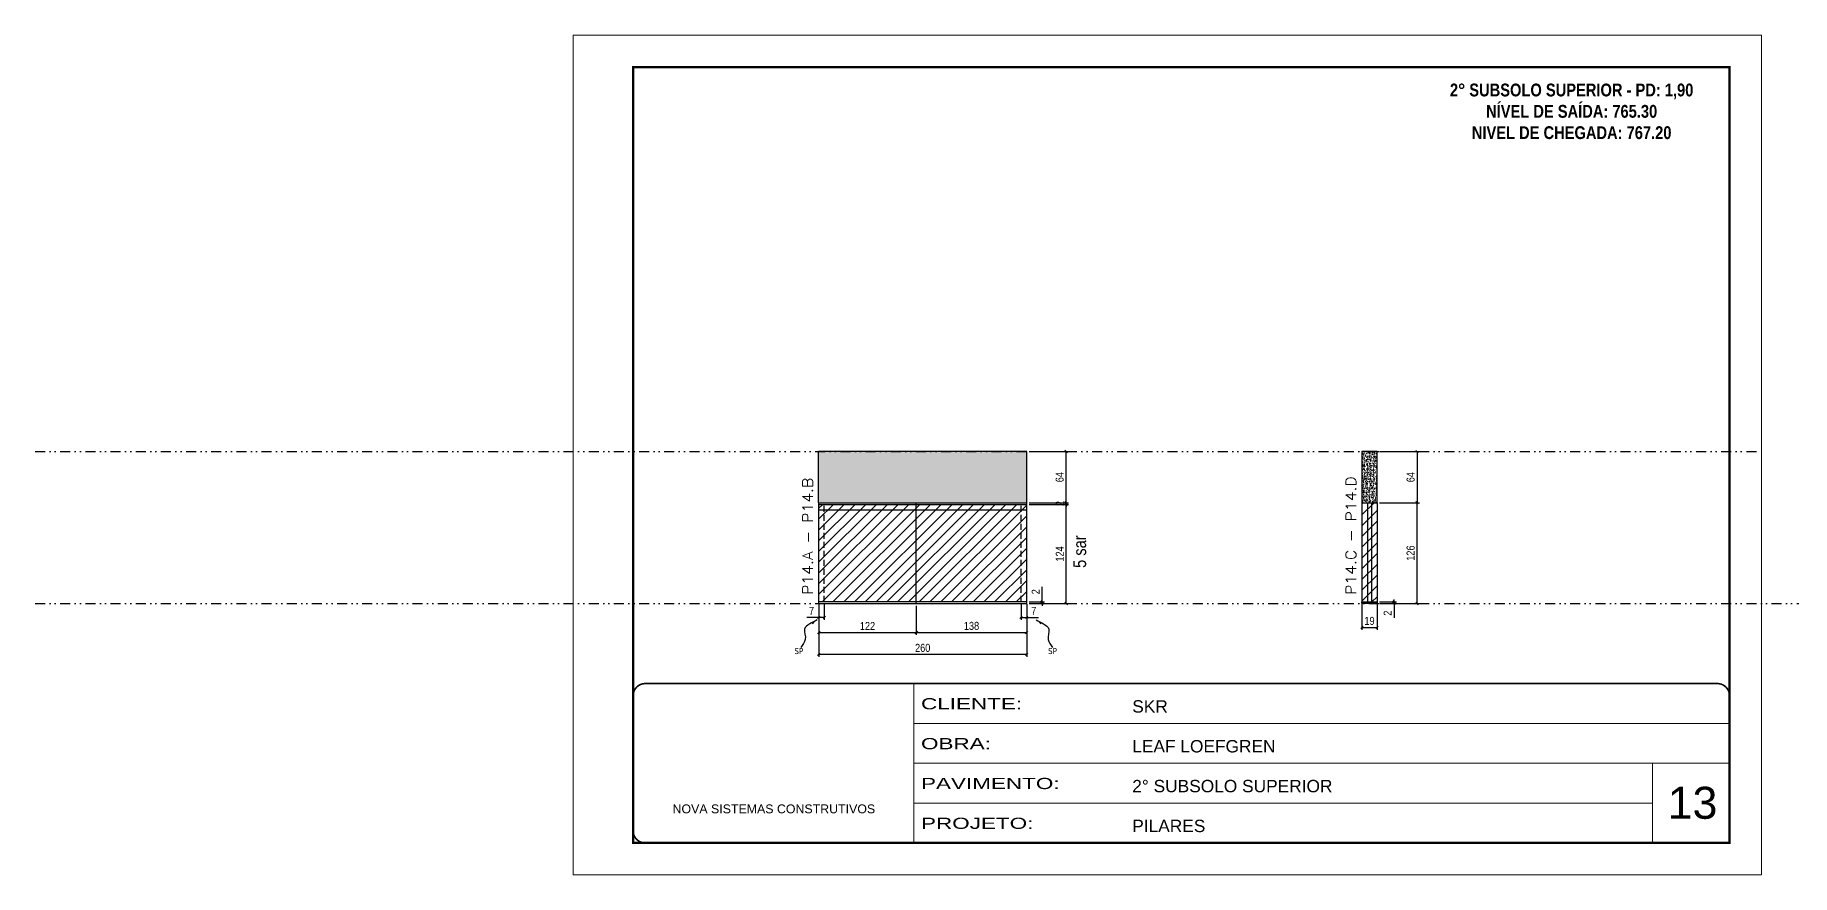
# Model space of a CAD drawing. Extents: x 13741 to 27878, y -21631 to 6985.
# Drawn here: x 13741 to 15937, y 2489 to 3539 of the extents above; entities that cross this region are included whole.
import ezdxf

# ---------------------------------------------------------------- set-up
doc = ezdxf.new("R2010")
doc.units = 0
for name, pattern in [('CONTINUO', [0]), ('DASHED', [0.75, 0.5, -0.25]), ('DIVIDE2', [0.625, 0.25, -0.125, 0, -0.125, 0, -0.125]), ('HIDDEN', [0.375, 0.25, -0.125])]:
    doc.linetypes.add(name, pattern=pattern)
for name, color, linetype, lineweight in [('CARIMBO', 255, 'Continuous', 9), ('Folhas', 255, 'Continuous', 9), ('Hachura', 251, 'Continuous', 9), ('SARRAFO DE PRESSAO', 251, 'DASHED', 9), ('Texto Seção', 7, 'Continuous', 15)]:
    doc.layers.add(name, color=color, linetype=linetype, lineweight=lineweight)
for name, color, linetype in [('COTA', 241, 'Continuous'), ('NOMENCLATURA', 7, 'Continuous'), ('Nível', 160, 'Continuous'), ('Painéis', 200, 'Continuous'), ('SARR_2.2x7', 40, 'Continuous'), ('Sarrafo de Pressão', 42, 'HIDDEN'), ('texto', 7, 'Continuous')]:
    doc.layers.add(name, color=color, linetype=linetype)
doc.styles.add('ARIAL', font='arial.ttf')
doc.styles.add('ARIAL_NARROW', font='ARIALN.TTF', dxfattribs={"height": 0.2})
doc.styles.add('COTA TECNICA', font='techl___.ttf', dxfattribs={"height": 10})
doc.styles.add('COTA TECNICA-50', font='techl___.ttf', dxfattribs={"height": 10})
doc.styles.add('REGUA-120', font='ROMANS.shx', dxfattribs={"height": 15})
doc.styles.add('ROMANC', font='techb___.ttf', dxfattribs={"height": 2.5})
doc.styles.get("Standard").update_dxf_attribs({"font": 'arial.ttf'})
doc.styles.add('Tecnologia', font='')
doc.styles.get('Tecnologia').set_extended_font_data('Forgotten Futurist')
doc.dimstyles.new('COTA PAINEL-50', dxfattribs={"dimtxt": 10, "dimasz": 3, "dimexe": 3, "dimexo": 3, "dimgap": 3, "dimtad": 1, "dimdec": 1, "dimzin": 12, "dimdsep": 46, "dimtxsty": 'COTA TECNICA-50', "dimblk1": 'OBLIQUE', "dimblk2": 'OBLIQUE', "dimsah": 1, "dimcen": 0.9, "dimclrd": 4, "dimclre": 4, "dimclrt": 240, "dimadec": 1, "dimazin": 3, "dimtfac": 1, "dimtdec": 1, "dimtmove": 0, "dimatfit": 3, "dimfxl": 1, "dimtolj": 1, "dimtzin": 12, "dimarcsym": 0})
doc.dimstyles.new('PAINEL', dxfattribs={"dimtxt": 10, "dimasz": 3, "dimexe": 3, "dimexo": 3, "dimgap": 3, "dimtad": 1, "dimdec": 1, "dimzin": 12, "dimdsep": 46, "dimtxsty": 'COTA TECNICA', "dimblk1": 'OBLIQUE', "dimblk2": 'OBLIQUE', "dimsah": 1, "dimcen": 0.9, "dimclrd": 4, "dimclre": 4, "dimclrt": 240, "dimadec": 1, "dimazin": 3, "dimtfac": 1, "dimtdec": 1, "dimtmove": 0, "dimatfit": 3, "dimfxl": 1, "dimtolj": 1, "dimtzin": 12, "dimarcsym": 0})
doc.dimstyles.get("Standard").update_dxf_attribs({"dimtxt": 0.18, "dimasz": 0.18, "dimexe": 0.18, "dimexo": 0.0625, "dimgap": 0.09, "dimtad": 0, "dimtih": 1, "dimtoh": 1, "dimdec": 4, "dimzin": 0, "dimdsep": 46, "dimtxsty": 'Standard', "dimcen": 0.09, "dimadec": 0, "dimazin": 0, "dimtfac": 1, "dimtdec": 4, "dimtofl": 0, "dimtmove": 0, "dimatfit": 3, "dimfxl": 1, "dimtolj": 1, "dimtzin": 0, "dimarcsym": 0})

# ---------------------------------------------------------------- blocks, each defined once
blk = doc.blocks.new('9999999999')
at = {"color": 30, "linetype": 'CONTINUO'}
for p, q in [((98564.6, 34230.2), (98564.6, 34429.4)), ((98564.6, 34379.6), (99584, 34379.6)), ((98564.6, 34329.8), (99488, 34329.8)), ((99584, 34329.8), (99488, 34329.8)), ((99488, 34329.8), (99488, 34230.2)), ((98564.6, 34280), (99488, 34280))]:
    blk.add_line(p, q, dxfattribs=at)
at = {"color": 30, "linetype": 'CONTINUO', "const_width": 2}
blk.add_lwpolyline([(99584, 34230.2), (99584, 34414.4, 0.414214), (99569, 34429.4), (98229, 34429.4, 0.414214), (98214, 34414.4), (98214, 34245.2, 0.414214), (98229, 34230.2), (99584, 34230.2)], format="xyb", dxfattribs=at)
at = {"layer": 'Folhas'}
blk.add_lwpolyline([(98139, 34190.2), (99624, 34190.2), (99624, 35240.2), (98139, 35240.2)], close=True, dxfattribs=at)
at = {"layer": 'Folhas', "color": 30, "const_width": 3}
blk.add_lwpolyline([(98214, 34230.2), (99584, 34230.2), (99584, 35200.2), (98214, 35200.2)], close=True, dxfattribs=at)
at = {"color": 7, "linetype": 'Continuous', "ltscale": 5, "style": 'ARIAL'}
for s, height, p in [('SKR', 15.48, (98837.7, 34393.1)), ('LEAF LOEFGREN', 15.483, (98837.7, 34343.3)), ('2° SUBSOLO SUPERIOR', 15.483, (98837.7, 34293.5)), ('NOVA SISTEMAS CONSTRUTIVOS', 11.059, (98263.2, 34267.2)), ('PILARES', 15.48, (98837.7, 34243.7))]:
    blk.add_text(s, height=height, dxfattribs=at).set_placement(p)
at = {"layer": 'Folhas', "color": 7, "style": 'Tecnologia', "width": 1.5}
for s, p in [('CLIENTE:', (98573.7, 34397.2)), ('OBRA:', (98573.7, 34347.3)), ('PAVIMENTO:', (98573.7, 34297.5)), ('PROJETO:', (98573.7, 34247.7))]:
    blk.add_text(s, height=14, dxfattribs=at).set_placement(p)
blk = doc.blocks.new('_Oblique')
at = {"color": 0, "linetype": 'ByBlock', "lineweight": -2}
blk.add_line((-0.5, -0.5), (0.5, 0.5), dxfattribs=at)
blk = doc.blocks.new('*D1105')
at = {"layer": 'COTA', "color": 4, "lineweight": -2, "transparency": 16777216}
for p, q in [((14720.3, 2827.3), (14720.3, 2761.7)), ((14980.3, 2827.3), (14980.3, 2761.7)), ((14980.3, 2764.7), (14720.3, 2764.7))]:
    blk.add_line(p, q, dxfattribs=at)
at = {"layer": 'Defpoints', "color": 0, "transparency": 16777216}
for p in [(14720.3, 2830.3), (14980.3, 2830.3), (14720.3, 2764.7)]:
    blk.add_point(p, dxfattribs=at)
at = {"layer": 'COTA', "color": 4, "lineweight": -2, "transparency": 16777216, "xscale": 3, "yscale": 3, "zscale": 3, "rotation": 180}
blk.add_blockref('_Oblique', (14720.3, 2764.7), dxfattribs=at)
at = {"layer": 'COTA', "color": 4, "lineweight": -2, "transparency": 16777216, "xscale": 3, "yscale": 3, "zscale": 3}
blk.add_blockref('_Oblique', (14980.3, 2764.7), dxfattribs=at)
at = {"layer": 'COTA', "color": 240, "transparency": 16777216, "insert": (14850.3, 2772.8), "char_height": 10, "attachment_point": 5, "style": 'COTA TECNICA'}
blk.add_mtext('\\A1;260', dxfattribs=at)
blk = doc.blocks.new('*D1106')
at = {"layer": 'COTA', "color": 4, "lineweight": -2, "transparency": 16777216}
for p, q in [((14973.3, 2827.3), (14973.3, 2808)), ((14973.3, 2811), (14980.3, 2811)), ((14980.3, 2825.3), (14980.3, 2808)), ((14980.3, 2811), (14995, 2811))]:
    blk.add_line(p, q, dxfattribs=at)
at = {"layer": 'Defpoints', "color": 0, "transparency": 16777216}
for p in [(14973.3, 2830.3), (14980.3, 2828.3), (14980.3, 2811)]:
    blk.add_point(p, dxfattribs=at)
at = {"layer": 'COTA', "color": 4, "lineweight": -2, "transparency": 16777216, "xscale": 3, "yscale": 3, "zscale": 3, "rotation": 180}
blk.add_blockref('_Oblique', (14973.3, 2811), dxfattribs=at)
at = {"layer": 'COTA', "color": 4, "lineweight": -2, "transparency": 16777216, "xscale": 3, "yscale": 3, "zscale": 3}
blk.add_blockref('_Oblique', (14980.3, 2811), dxfattribs=at)
at = {"layer": 'COTA', "color": 240, "transparency": 16777216, "insert": (14989.1, 2819.1), "char_height": 10, "attachment_point": 5, "style": 'COTA TECNICA-50'}
blk.add_mtext('\\A1;7', dxfattribs=at)
blk = doc.blocks.new('*D1107')
at = {"layer": 'COTA', "color": 4, "lineweight": -2, "transparency": 16777216}
for p, q in [((14720.3, 2811), (14705.5, 2811)), ((14720.3, 2825.3), (14720.3, 2808)), ((14727.3, 2811), (14720.3, 2811)), ((14727.3, 2827.3), (14727.3, 2808))]:
    blk.add_line(p, q, dxfattribs=at)
at = {"layer": 'Defpoints', "color": 0, "transparency": 16777216}
for p in [(14720.3, 2828.3), (14720.3, 2811), (14727.3, 2830.3)]:
    blk.add_point(p, dxfattribs=at)
at = {"layer": 'COTA', "color": 4, "lineweight": -2, "transparency": 16777216, "xscale": 3, "yscale": 3, "zscale": 3, "rotation": 180}
blk.add_blockref('_Oblique', (14720.3, 2811), dxfattribs=at)
at = {"layer": 'COTA', "color": 4, "lineweight": -2, "transparency": 16777216, "xscale": 3, "yscale": 3, "zscale": 3}
blk.add_blockref('_Oblique', (14727.3, 2811), dxfattribs=at)
at = {"layer": 'COTA', "color": 240, "transparency": 16777216, "insert": (14711.4, 2819.1), "char_height": 10, "attachment_point": 5, "style": 'COTA TECNICA-50'}
blk.add_mtext('\\A1;7', dxfattribs=at)
blk = doc.blocks.new('*D1108')
at = {"layer": 'COTA', "color": 4, "lineweight": -2, "transparency": 16777216}
for p, q in [((14999.5, 2830.3), (14999.5, 2849.1)), ((14983.3, 2830.3), (15002.5, 2830.3)), ((14983.3, 2828.3), (15002.5, 2828.3)), ((14999.5, 2828.3), (14999.5, 2830.3)), ((14999.5, 2828.3), (14999.5, 2825.3))]:
    blk.add_line(p, q, dxfattribs=at)
at = {"layer": 'Defpoints', "color": 0, "transparency": 16777216}
for p in [(14980.3, 2830.3), (14980.3, 2828.3), (14999.5, 2828.3)]:
    blk.add_point(p, dxfattribs=at)
at = {"layer": 'COTA', "color": 4, "lineweight": -2, "transparency": 16777216, "xscale": 3, "yscale": 3, "zscale": 3}
for p, rotation in [((14999.5, 2830.3), 270), ((14999.5, 2828.3), 90)]:
    blk.add_blockref('_Oblique', p, dxfattribs=dict(at, rotation=rotation))
at = {"layer": 'COTA', "color": 240, "transparency": 16777216, "insert": (14991.5, 2843), "char_height": 10, "attachment_point": 5, "rotation": 90, "style": 'COTA TECNICA-50'}
blk.add_mtext('\\A1;2', dxfattribs=at)
blk = doc.blocks.new('*D1110')
at = {"layer": 'COTA', "color": 4, "lineweight": -2, "transparency": 16777216}
for p, q in [((14983.3, 3018.3), (15032.6, 3018.3)), ((15029.6, 2954.3), (15029.6, 3018.3)), ((14983.3, 2954.3), (15032.6, 2954.3))]:
    blk.add_line(p, q, dxfattribs=at)
at = {"layer": 'Defpoints', "color": 0, "transparency": 16777216}
for p in [(14980.3, 3018.3), (15029.6, 3018.3), (14980.3, 2954.3)]:
    blk.add_point(p, dxfattribs=at)
at = {"layer": 'COTA', "color": 4, "lineweight": -2, "transparency": 16777216, "xscale": 3, "yscale": 3, "zscale": 3}
for p, rotation in [((15029.6, 3018.3), 90), ((15029.6, 2954.3), 270)]:
    blk.add_blockref('_Oblique', p, dxfattribs=dict(at, rotation=rotation))
at = {"layer": 'COTA', "color": 240, "transparency": 16777216, "insert": (15021.5, 2986.3), "char_height": 10, "attachment_point": 5, "rotation": 90, "style": 'COTA TECNICA-50'}
blk.add_mtext('\\A1;64', dxfattribs=at)
blk = doc.blocks.new('*D1109')
at = {"layer": 'COTA', "color": 4, "lineweight": -2, "transparency": 16777216}
for p, q in [((14983.3, 2954.3), (15032.6, 2954.3)), ((14983.3, 2952.3), (15032.6, 2952.3)), ((15029.6, 2954.3), (15029.6, 2957.3)), ((15029.6, 2952.3), (15029.6, 2954.3)), ((15029.6, 2952.3), (15029.6, 2949.3))]:
    blk.add_line(p, q, dxfattribs=at)
at = {"layer": 'Defpoints', "color": 0, "transparency": 16777216}
for p in [(14980.3, 2954.3), (14980.3, 2952.3), (15029.6, 2954.3)]:
    blk.add_point(p, dxfattribs=at)
at = {"layer": 'COTA', "color": 4, "lineweight": -2, "transparency": 16777216, "xscale": 3, "yscale": 3, "zscale": 3}
for p, rotation in [((15029.6, 2954.3), 270), ((15029.6, 2952.3), 90)]:
    blk.add_blockref('_Oblique', p, dxfattribs=dict(at, rotation=rotation))
at = {"layer": 'COTA', "color": 240, "transparency": 16777216, "insert": (15021.6, 2953.3), "char_height": 10, "attachment_point": 5, "rotation": 90, "style": 'COTA TECNICA-50'}
blk.add_mtext('\\A1;2', dxfattribs=at)
blk = doc.blocks.new('*D1111')
at = {"layer": 'COTA', "color": 4, "linetype": 'ByBlock', "lineweight": -2, "transparency": 16777216}
for p, q in [((14983.3, 2952.3), (15032.6, 2952.3)), ((15029.6, 2828.3), (15029.6, 2952.3)), ((14983.3, 2828.3), (15032.6, 2828.3))]:
    blk.add_line(p, q, dxfattribs=at)
at = {"layer": 'Defpoints', "color": 0, "linetype": 'ByBlock', "transparency": 16777216}
for p in [(14980.3, 2952.3), (15029.6, 2952.3), (14980.3, 2828.3)]:
    blk.add_point(p, dxfattribs=at)
at = {"layer": 'COTA', "color": 4, "linetype": 'ByBlock', "lineweight": -2, "transparency": 16777216, "xscale": 3, "yscale": 3, "zscale": 3}
for p, rotation in [((15029.6, 2952.3), 90), ((15029.6, 2828.3), 270)]:
    blk.add_blockref('_Oblique', p, dxfattribs=dict(at, rotation=rotation))
at = {"layer": 'COTA', "color": 240, "linetype": 'ByBlock', "transparency": 16777216, "insert": (15021.6, 2890.3), "char_height": 10, "attachment_point": 5, "rotation": 90, "style": 'COTA TECNICA'}
blk.add_mtext('\\A1;124', dxfattribs=at)
blk = doc.blocks.new('*D1112')
at = {"layer": 'COTA', "color": 4, "linetype": 'ByBlock', "lineweight": -2, "transparency": 16777216}
for p, q in [((14983.3, 2952.3), (15032.6, 2952.3)), ((15029.6, 2828.3), (15029.6, 2952.3)), ((14983.3, 2828.3), (15032.6, 2828.3))]:
    blk.add_line(p, q, dxfattribs=at)
at = {"layer": 'Defpoints', "color": 0, "linetype": 'ByBlock', "transparency": 16777216}
for p in [(14980.3, 2952.3), (15029.6, 2952.3), (14980.3, 2828.3)]:
    blk.add_point(p, dxfattribs=at)
at = {"layer": 'COTA', "color": 4, "linetype": 'ByBlock', "lineweight": -2, "transparency": 16777216, "xscale": 3, "yscale": 3, "zscale": 3}
for p, rotation in [((15029.6, 2952.3), 90), ((15029.6, 2828.3), 270)]:
    blk.add_blockref('_Oblique', p, dxfattribs=dict(at, rotation=rotation))
at = {"layer": 'COTA', "color": 240, "linetype": 'ByBlock', "transparency": 16777216, "insert": (15021.6, 2890.3), "char_height": 10, "attachment_point": 5, "rotation": 90, "style": 'COTA TECNICA'}
blk.add_mtext('\\A1;124', dxfattribs=at)
blk = doc.blocks.new('*D1113')
at = {"layer": 'COTA', "color": 4, "lineweight": -2, "transparency": 16777216}
for p, q in [((14842.3, 2825.3), (14842.3, 2789.1)), ((14980.3, 2825.3), (14980.3, 2789.1)), ((14842.3, 2792.1), (14980.3, 2792.1))]:
    blk.add_line(p, q, dxfattribs=at)
at = {"layer": 'Defpoints', "color": 0, "transparency": 16777216}
for p in [(14842.3, 2828.3), (14980.3, 2828.3), (14980.3, 2792.1)]:
    blk.add_point(p, dxfattribs=at)
at = {"layer": 'COTA', "color": 4, "lineweight": -2, "transparency": 16777216, "xscale": 3, "yscale": 3, "zscale": 3, "rotation": 180}
blk.add_blockref('_Oblique', (14842.3, 2792.1), dxfattribs=at)
at = {"layer": 'COTA', "color": 4, "lineweight": -2, "transparency": 16777216, "xscale": 3, "yscale": 3, "zscale": 3}
blk.add_blockref('_Oblique', (14980.3, 2792.1), dxfattribs=at)
at = {"layer": 'COTA', "color": 240, "transparency": 16777216, "insert": (14911.3, 2800.3), "char_height": 10, "attachment_point": 5, "style": 'COTA TECNICA'}
blk.add_mtext('\\A1;138', dxfattribs=at)
blk = doc.blocks.new('*D1114')
at = {"layer": 'COTA', "color": 4, "lineweight": -2, "transparency": 16777216}
for p, q in [((14720.3, 2825.3), (14720.3, 2789.1)), ((14842.3, 2825.3), (14842.3, 2789.1)), ((14720.3, 2792.1), (14842.3, 2792.1))]:
    blk.add_line(p, q, dxfattribs=at)
at = {"layer": 'Defpoints', "color": 0, "transparency": 16777216}
for p in [(14720.3, 2828.3), (14842.3, 2828.3), (14842.3, 2792.1)]:
    blk.add_point(p, dxfattribs=at)
at = {"layer": 'COTA', "color": 4, "lineweight": -2, "transparency": 16777216, "xscale": 3, "yscale": 3, "zscale": 3, "rotation": 180}
blk.add_blockref('_Oblique', (14720.3, 2792.1), dxfattribs=at)
at = {"layer": 'COTA', "color": 4, "lineweight": -2, "transparency": 16777216, "xscale": 3, "yscale": 3, "zscale": 3}
blk.add_blockref('_Oblique', (14842.3, 2792.1), dxfattribs=at)
at = {"layer": 'COTA', "color": 240, "transparency": 16777216, "insert": (14781.3, 2800.2), "char_height": 10, "attachment_point": 5, "style": 'COTA TECNICA'}
blk.add_mtext('\\A1;122', dxfattribs=at)
blk = doc.blocks.new('*D1115')
at = {"layer": 'COTA', "color": 4, "lineweight": -2, "transparency": 16777216}
for p, q in [((15399.2, 2827.3), (15399.2, 2795.4)), ((15418.2, 2827.3), (15418.2, 2795.4)), ((15399.2, 2798.4), (15418.2, 2798.4))]:
    blk.add_line(p, q, dxfattribs=at)
at = {"layer": 'Defpoints', "color": 0, "transparency": 16777216}
for p in [(15399.2, 2830.3), (15418.2, 2830.3), (15418.2, 2798.4)]:
    blk.add_point(p, dxfattribs=at)
at = {"layer": 'COTA', "color": 4, "lineweight": -2, "transparency": 16777216, "xscale": 3, "yscale": 3, "zscale": 3, "rotation": 180}
blk.add_blockref('_Oblique', (15399.2, 2798.4), dxfattribs=at)
at = {"layer": 'COTA', "color": 4, "lineweight": -2, "transparency": 16777216, "xscale": 3, "yscale": 3, "zscale": 3}
blk.add_blockref('_Oblique', (15418.2, 2798.4), dxfattribs=at)
at = {"layer": 'COTA', "color": 240, "transparency": 16777216, "insert": (15408.7, 2806.5), "char_height": 10, "attachment_point": 5, "style": 'COTA TECNICA'}
blk.add_mtext('\\A1;19', dxfattribs=at)
blk = doc.blocks.new('*D1116')
at = {"layer": 'COTA', "color": 4, "lineweight": -2, "transparency": 16777216}
for p, q in [((15439.4, 2830.3), (15439.4, 2833.3)), ((15421.2, 2830.3), (15442.4, 2830.3)), ((15421.2, 2828.3), (15442.4, 2828.3)), ((15439.4, 2830.3), (15439.4, 2828.3)), ((15439.4, 2828.3), (15439.4, 2810.2))]:
    blk.add_line(p, q, dxfattribs=at)
at = {"layer": 'Defpoints', "color": 0, "transparency": 16777216}
for p in [(15418.2, 2830.3), (15418.2, 2828.3), (15439.4, 2830.3)]:
    blk.add_point(p, dxfattribs=at)
at = {"layer": 'COTA', "color": 4, "lineweight": -2, "transparency": 16777216, "xscale": 3, "yscale": 3, "zscale": 3}
for p, rotation in [((15439.4, 2830.3), 270), ((15439.4, 2828.3), 90)]:
    blk.add_blockref('_Oblique', p, dxfattribs=dict(at, rotation=rotation))
at = {"layer": 'COTA', "color": 240, "transparency": 16777216, "insert": (15431.4, 2816.2), "char_height": 10, "attachment_point": 5, "rotation": 90, "style": 'COTA TECNICA-50'}
blk.add_mtext('\\A1;2', dxfattribs=at)
blk = doc.blocks.new('*D1118')
at = {"layer": 'COTA', "color": 4, "linetype": 'ByBlock', "lineweight": -2, "transparency": 16777216}
for p, q in [((15421.2, 3018.3), (15471.2, 3018.3)), ((15468.2, 3018.3), (15468.2, 2954.3)), ((15421.2, 2954.3), (15471.2, 2954.3))]:
    blk.add_line(p, q, dxfattribs=at)
at = {"layer": 'Defpoints', "color": 0, "linetype": 'ByBlock', "transparency": 16777216}
for p in [(15418.2, 3018.3), (15418.2, 2954.3), (15468.2, 2954.3)]:
    blk.add_point(p, dxfattribs=at)
at = {"layer": 'COTA', "color": 4, "linetype": 'ByBlock', "lineweight": -2, "transparency": 16777216, "xscale": 3, "yscale": 3, "zscale": 3}
for p, rotation in [((15468.2, 3018.3), 90), ((15468.2, 2954.3), 270)]:
    blk.add_blockref('_Oblique', p, dxfattribs=dict(at, rotation=rotation))
at = {"layer": 'COTA', "color": 240, "linetype": 'ByBlock', "transparency": 16777216, "insert": (15460.1, 2986.3), "char_height": 10, "attachment_point": 5, "rotation": 90, "style": 'COTA TECNICA'}
blk.add_mtext('\\A1;64', dxfattribs=at)
blk = doc.blocks.new('*D1117')
at = {"layer": 'COTA', "color": 4, "lineweight": -2, "transparency": 16777216}
for p, q in [((15421.2, 2954.3), (15471.2, 2954.3)), ((15468.2, 2828.3), (15468.2, 2954.3)), ((15421.2, 2828.3), (15471.2, 2828.3))]:
    blk.add_line(p, q, dxfattribs=at)
at = {"layer": 'Defpoints', "color": 0, "transparency": 16777216}
for p in [(15418.2, 2954.3), (15468.2, 2954.3), (15418.2, 2828.3)]:
    blk.add_point(p, dxfattribs=at)
at = {"layer": 'COTA', "color": 4, "lineweight": -2, "transparency": 16777216, "xscale": 3, "yscale": 3, "zscale": 3}
for p, rotation in [((15468.2, 2954.3), 90), ((15468.2, 2828.3), 270)]:
    blk.add_blockref('_Oblique', p, dxfattribs=dict(at, rotation=rotation))
at = {"layer": 'COTA', "color": 240, "transparency": 16777216, "insert": (15460.1, 2891.3), "char_height": 10, "attachment_point": 5, "rotation": 90, "style": 'COTA TECNICA-50'}
blk.add_mtext('\\A1;126', dxfattribs=at)

msp = doc.modelspace()

# ---------------------------------------------------------------- hatches: boundary and pattern name
at = {"layer": 'COTA', "linetype": 'ByBlock'}
h = msp.add_hatch(dxfattribs=at)
h.set_pattern_fill('AR-CONC', color=256, scale=0.03)
h.set_pattern_definition([(50, (9278.193, -8012.1575), (5.46554, -0.4781726), [0.5715, -6.2865]), (355, (9278.193, -8012.1575), (-1.0573026, 5.7317054), [0.4572, -5.0292175]), (100.451445, (9278.6486, -8012.1973), (4.4082374, 5.2535326), [0.4857003, -5.3427073]), (46.1842, (9278.193, -8010.6335), (8.1323712, -1.26127), [0.85725, -9.42975]), (96.63556, (9278.871, -8010.739), (7.122124, 7.4227837), [0.7285507, -8.014068]), (351.18415, (9278.193, -8010.6335), (7.122124, 7.422784), [0.685799, -7.543792]), (21, (9278.955, -8011.0145), (4.5484317, -3.067956), [0.5715, -6.2865]), (326, (9278.955, -8011.0145), (1.8540609, 5.525639), [0.4572, -5.0292]), (71.451445, (9279.334, -8011.27), (6.4024926, 2.457683), [0.4857003, -5.3426981]), (37.5, (9278.1931, -8012.1575), (0.0926581, 2.53665117), [0, -4.96824, 0, -5.1054, 0, -5.04825]), (7.5, (9278.193, -8012.1575), (2.0045899, 3.00541724), [0, -2.91084, 0, -4.85394, 0, -1.92405]), (327.5, (9276.4939, -8012.1575), (4.06771786, -0.17186232), [0, -1.905, 0, -5.9436, 0, -7.8867]), (317.5, (9275.732, -8012.1575), (4.4438754, 0.7627947), [0, -2.4765, 0, -3.94716, 0, -5.6007])])
h.paths.add_polyline_path([(14980.28, 2954.29), (14980.28, 3018.29), (14720.28, 3018.29), (14720.28, 2954.29)])
at = {"layer": 'COTA'}
h = msp.add_hatch(dxfattribs=at)
h.set_pattern_fill('AR-CONC', color=256, scale=0.03)
h.set_pattern_definition([(50, (-283.6625, -1321.551), (5.4655401, -0.4781726), [0.5715, -6.2865]), (355, (-283.6625, -1321.551), (-1.0573026, 5.7317054), [0.4572, -5.0292175]), (100.451445, (-283.207, -1321.591), (4.4082374, 5.2535326), [0.4857003, -5.3427073]), (46.1842, (-283.6625, -1320.027), (8.1323712, -1.2612698), [0.85725, -9.42975]), (96.63556, (-282.985, -1320.132), (7.122124, 7.4227837), [0.7285507, -8.0140682]), (351.18415, (-283.6625, -1320.027), (7.122124, 7.4227837), [0.685799, -7.543792]), (21, (-282.9005, -1320.408), (4.5484317, -3.067956), [0.5715, -6.2865]), (326, (-282.9005, -1320.408), (1.8540609, 5.525639), [0.4572, -5.0292]), (71.451445, (-282.5215, -1320.664), (6.4024926, 2.457683), [0.4857003, -5.3426981]), (37.5, (-283.6625, -1321.5512), (0.0926581, 2.53665117), [0, -4.96824, 0, -5.1054, 0, -5.04825]), (7.5, (-283.6625, -1321.5512), (2.00458988, 3.00541724), [0, -2.91084, 0, -4.85394, 0, -1.92405]), (327.5, (-285.3618, -1321.5512), (4.06771786, -0.17186232), [0, -1.905, 0, -5.9436, 0, -7.8867]), (317.5, (-286.1238, -1321.5512), (4.44387544, 0.7627947), [0, -2.4765, 0, -3.94716, 0, -5.6007])])
h.paths.add_polyline_path([(15418.2, 3018.29), (15399.2, 3018.29), (15399.2, 2954.29), (15418.2, 2954.29)])
at = {"layer": 'Hachura', "linetype": 'ByBlock'}
h = msp.add_hatch(dxfattribs=at)
h.set_pattern_fill('ANSI31', color=256, scale=3)
h.paths.add_polyline_path([(14842.28, 2952.29), (14720.28, 2952.29), (14720.28, 2830.29), (14842.28, 2830.29)])
h.paths.add_polyline_path([(14842.28, 2830.29), (14980.28, 2830.29), (14980.28, 2952.29), (14842.28, 2952.29)])
h = msp.add_hatch(dxfattribs=at)
h.set_pattern_fill('ANSI31', color=256, scale=3)
h.paths.add_polyline_path([(15418.2, 2954.29), (15399.2, 2954.29), (15399.2, 2830.29), (15418.2, 2830.29)])

# ---------------------------------------------------------------- linework, layer by layer
at = {"layer": 'COTA', "linetype": 'ByBlock'}
for p, q in [((14980.28, 3018.29), (14720.28, 3018.29)), ((14720.28, 2954.29), (14720.28, 3018.29)), ((14980.28, 2954.29), (14980.28, 3018.29))]:
    msp.add_line(p, q, dxfattribs=at)
at = {"layer": 'COTA'}
msp.add_line((14720.28, 2954.29), (14980.28, 2954.29), dxfattribs=at)
at = {"layer": 'COTA', "linetype": 'ByBlock'}
msp.add_lwpolyline([(15399.2, 2954.29), (15418.2, 2954.29), (15418.2, 3018.29), (15399.2, 3018.29)], close=True, dxfattribs=at)
at = {"layer": 'Nível', "color": 4, "linetype": 'DIVIDE2', "ltscale": 50}
for p, q in [((13741.09, 3018.29), (15898.47, 3018.29)), ((13741.09, 2828.29), (21531.15, 2828.29))]:
    msp.add_line(p, q, dxfattribs=at)
at = {"layer": 'Painéis'}
for p, q in [((14720.28, 2954.29), (14720.28, 2830.29)), ((14720.28, 2954.29), (14980.28, 2954.29)), ((14720.28, 2952.29), (14980.28, 2952.29)), ((14842.28, 2828.29), (14842.28, 2954.29)), ((14980.28, 2830.29), (14980.28, 2954.29)), ((15399.2, 2954.29), (15399.2, 2830.29)), ((15399.2, 2954.29), (15418.2, 2954.29)), ((15418.2, 2954.29), (15418.2, 2830.29)), ((15399.2, 2830.29), (15418.2, 2830.29)), ((15399.2, 2830.29), (15418.2, 2830.29)), ((15399.2, 2828.29), (15399.2, 2830.29)), ((15418.2, 2828.29), (15399.2, 2828.29)), ((15418.2, 2830.29), (15418.2, 2828.29))]:
    msp.add_line(p, q, dxfattribs=at)
msp.add_lwpolyline([(14980.28, 2830.29), (14720.28, 2830.29), (14720.28, 2828.29), (14980.28, 2828.29)], close=True, dxfattribs=at)
at = {"layer": 'SARR_2.2x7'}
for p, q in [((14720.28, 2945.29), (14980.28, 2945.29)), ((15406.2, 2954.31), (15406.2, 2830.29)), ((15411.2, 2954.31), (15411.2, 2830.29))]:
    msp.add_line(p, q, dxfattribs=at)
at = {"layer": 'Sarrafo de Pressão', "ltscale": 30}
for p, q in [((14727.28, 2830.29), (14727.28, 2952.29)), ((14973.28, 2830.29), (14973.28, 2952.29))]:
    msp.add_line(p, q, dxfattribs=at)

# ---------------------------------------------------------------- block references
at = {"layer": 'SARRAFO DE PRESSAO', "color": 6, "linetype": 'ByBlock'}
msp.add_blockref('9999999999', (-83725.51, -31701.2), dxfattribs=at)

# ---------------------------------------------------------------- texts
at = {"layer": 'CARIMBO', "style": 'ARIAL'}
msp.add_text('13', height=40, dxfattribs=at).set_placement((15781.33, 2559.15))
at = {"layer": 'NOMENCLATURA', "style": 'ARIAL_NARROW'}
msp.add_text('5 sar', height=16, rotation=90, dxfattribs=at).set_placement((15054.52, 2872.8))
at = {"layer": 'NOMENCLATURA', "color": 2, "insert": (15661.31, 3505.06), "char_height": 16, "attachment_point": 2, "style": 'ROMANC'}
msp.add_mtext_dynamic_manual_height_columns('\\P2° SUBSOLO SUPERIOR - PD: 1,90\\PNÍVEL DE SAÍDA: 765.30\\PNIVEL DE CHEGADA: 767.20', width=432.3511, gutter_width=1, heights=[0], dxfattribs=at)
at = {"layer": 'texto', "color": 0, "char_height": 7.5, "attachment_point": 5}
for insert in [(14695.5, 2768.79), (15012.52, 2768.79)]:
    msp.add_mtext('{\\fTahoma|b0|i0|c0|p34;\\C4;SP}', dxfattribs=dict(at, insert=insert))
at = {"layer": 'Texto Seção', "style": 'REGUA-120', "width": 1.1}
for s, p in [('P14.A - P14.B', (14713.03, 2839.05)), ('P14.C - P14.D', (15391.95, 2839.05))]:
    msp.add_text(s, height=13, rotation=90, dxfattribs=at).set_placement(p)

# ---------------------------------------------------------------- dimensions: what is measured, and where the dimension line sits
at = {"layer": 'COTA'}
for base, p1, p2, angle, picture, middle in [((15029.64, 3018.29), (14980.28, 2954.29), (14980.28, 3018.29), 90, '*D1110', (15021.54, 2986.29)), ((15468.19, 2954.31), (15418.2, 2828.29), (15418.2, 2954.31), 90, '*D1117', (15460.09, 2891.3)), ((14720.28, 2811.04), (14727.28, 2830.29), (14720.28, 2828.29), 180, '*D1107', (14711.41, 2819.12))]:
    dim = msp.add_linear_dim(base=base, p1=p1, p2=p2, angle=angle, dimstyle='COTA PAINEL-50', dxfattribs=at)
    dim.commit()
    dim.dimension.update_dxf_attribs({"geometry": picture, "text_midpoint": middle})
at = {"layer": 'COTA', "linetype": 'ByBlock'}
dim = msp.add_linear_dim(base=(15468.19, 2954.29), p1=(15418.2, 3018.29), p2=(15418.2, 2954.29), angle=90, dimstyle='PAINEL', dxfattribs=at)
dim.commit()
dim.dimension.update_dxf_attribs({"geometry": '*D1118', "text_midpoint": (15460.09, 2986.29)})
at = {"layer": 'COTA'}
for base, p1, p2, picture, middle in [((15029.64, 2954.29), (14980.28, 2952.29), (14980.28, 2954.29), '*D1109', (15029.64, 2953.29)), ((14999.53, 2828.29), (14980.28, 2830.29), (14980.28, 2828.29), '*D1108', (14999.53, 2843.03)), ((15439.39, 2830.29), (15418.2, 2828.29), (15418.2, 2830.29), '*D1116', (15439.39, 2816.23))]:
    dim = msp.add_linear_dim(base=base, p1=p1, p2=p2, angle=90, dimstyle='COTA PAINEL-50', dxfattribs=at)
    dim.commit()
    dim.dimension.update_dxf_attribs({"geometry": picture, "text_midpoint": middle, "dimtype": 160})
at = {"layer": 'COTA', "linetype": 'ByBlock'}
for picture in ['*D1111', '*D1112']:
    dim = msp.add_aligned_dim(p1=(14980.28, 2828.29), p2=(14980.28, 2952.29), distance=-49.37, dimstyle='PAINEL', dxfattribs=at)
    dim.commit()
    dim.dimension.update_dxf_attribs({"geometry": picture, "text_midpoint": (15021.57, 2890.29)})
at = {"layer": 'COTA'}
dim = msp.add_linear_dim(base=(14720.28, 2764.67), p1=(14980.28, 2830.29), p2=(14720.28, 2830.29), angle=180, dimstyle='PAINEL', override={"dimarcsym": 2}, dxfattribs=at)
dim.commit()
dim.dimension.update_dxf_attribs({"geometry": '*D1105', "text_midpoint": (14850.28, 2772.77)})
for base, p1, p2, dimstyle, picture, middle in [((14842.28, 2792.11), (14720.28, 2828.29), (14842.28, 2828.29), 'PAINEL', '*D1114', (14781.28, 2800.16)), ((14980.28, 2811.04), (14973.28, 2830.29), (14980.28, 2828.29), 'COTA PAINEL-50', '*D1106', (14989.14, 2819.12))]:
    dim = msp.add_linear_dim(base=base, p1=p1, p2=p2, dimstyle=dimstyle, dxfattribs=at)
    dim.commit()
    dim.dimension.update_dxf_attribs({"geometry": picture, "text_midpoint": middle})
for base, p1, p2, override, picture, middle in [((14980.28, 2792.11), (14842.28, 2828.29), (14980.28, 2828.29), {"dimtmove": 1}, '*D1113', (14911.28, 2800.35)), ((15418.2, 2798.39), (15399.2, 2830.29), (15418.2, 2830.29), {"dimarcsym": 2}, '*D1115', (15408.7, 2806.48))]:
    dim = msp.add_linear_dim(base=base, p1=p1, p2=p2, dimstyle='PAINEL', override=override, dxfattribs=at)
    dim.commit()
    dim.dimension.update_dxf_attribs({"geometry": picture, "text_midpoint": middle})

# ---------------------------------------------------------------- leaders
at = {"layer": 'COTA', "path_type": 1}
for points in [[(14718.45, 2808.1), (14702.66, 2796.27), (14703.59, 2783.26), (14698.03, 2773.48)], [(14992.1, 2808.1), (15007.89, 2796.27), (15006.96, 2783.26), (15012.52, 2773.48)]]:
    msp.add_leader(points, dimstyle='Standard', override={"dimasz": 8}, dxfattribs=at)

doc.saveas('drawing.dxf')
